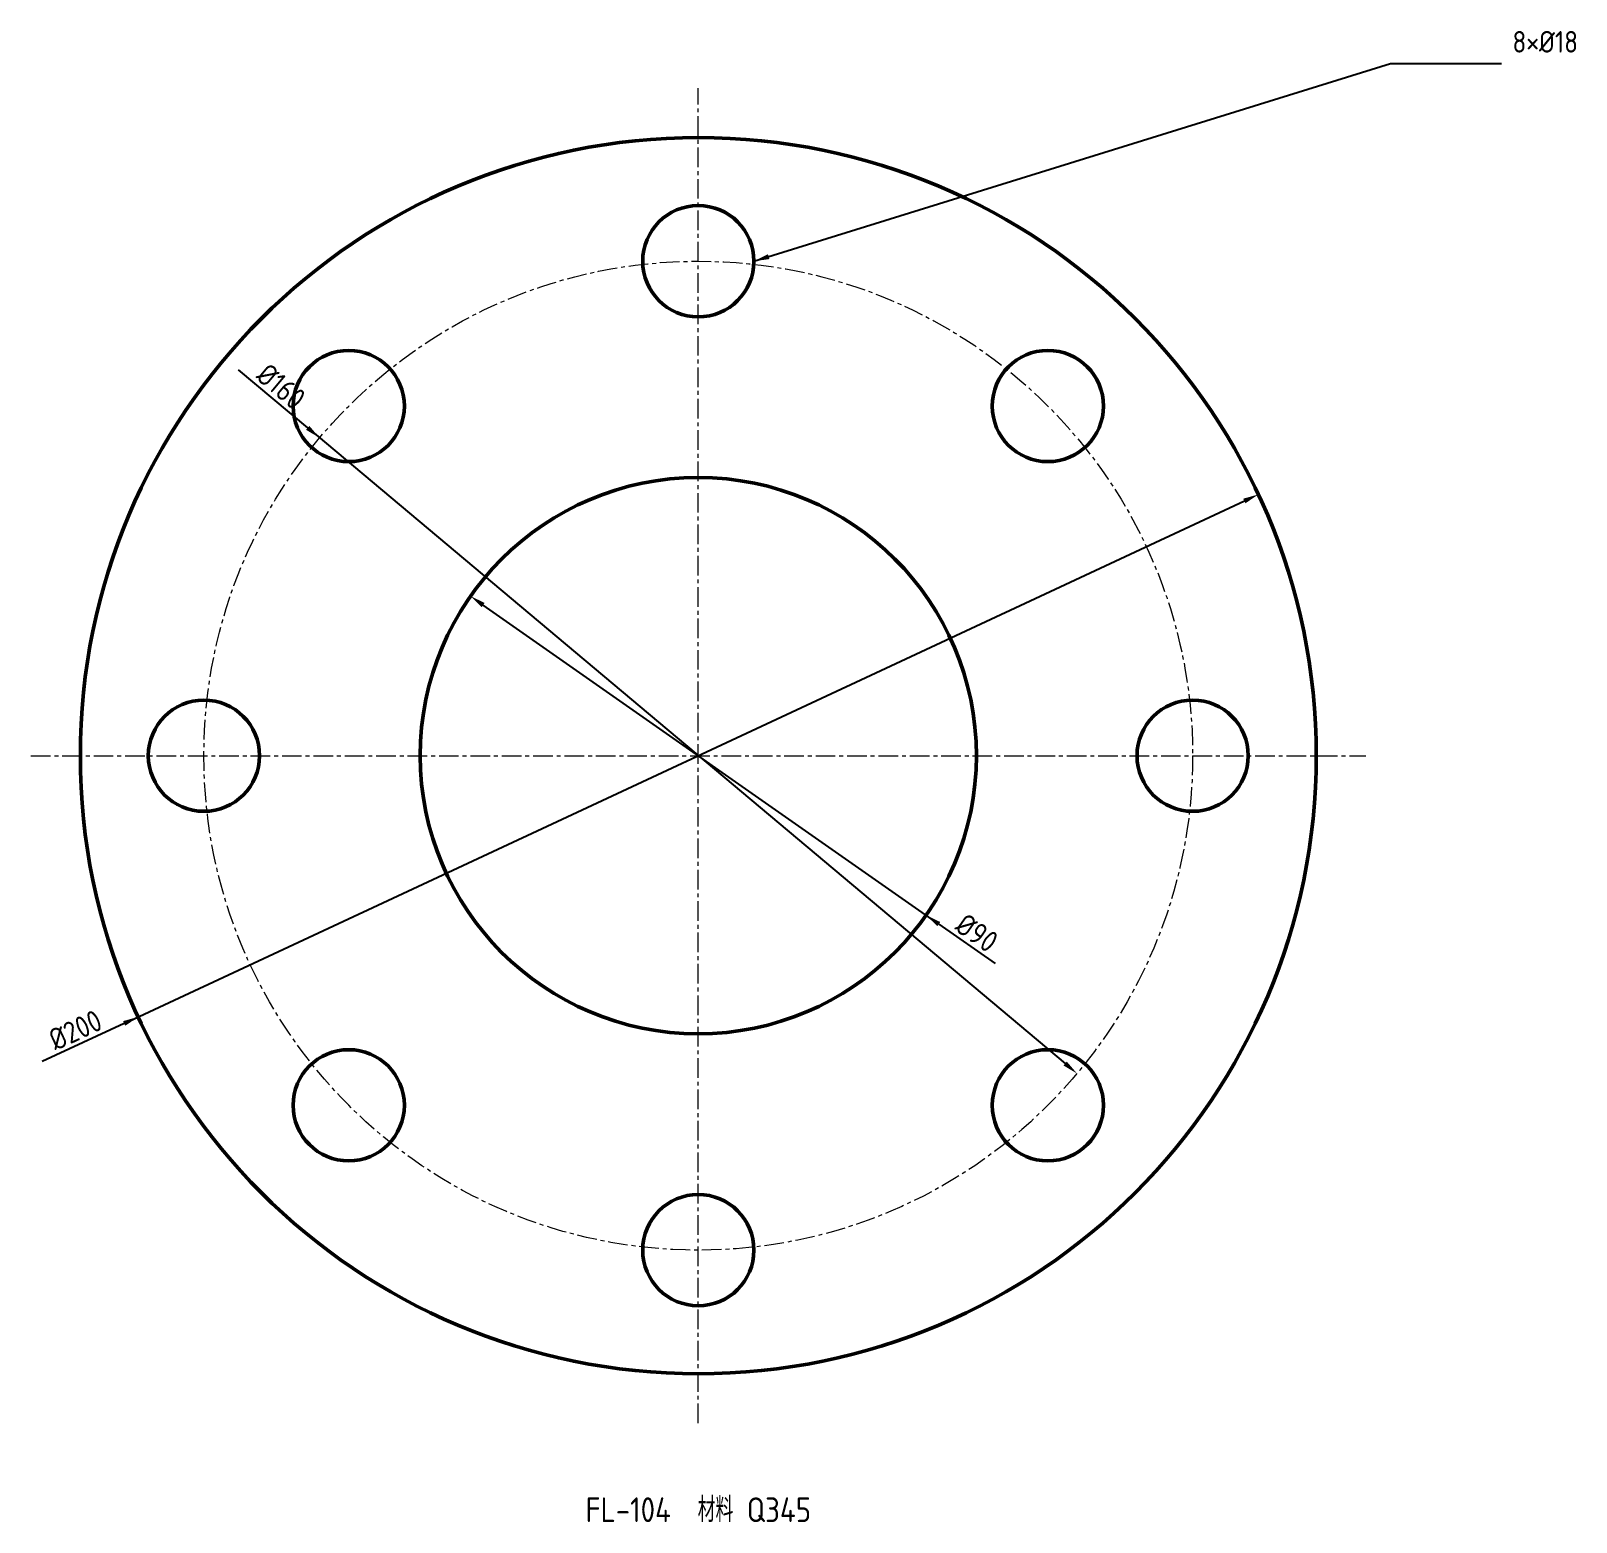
# Model space of a CAD drawing. Header units: millimetres. Extents: x -108 to 142, y -124 to 117.
import ezdxf
from ezdxf.enums import TextEntityAlignment as Align

# ---------------------------------------------------------------- set-up
doc = ezdxf.new("R2010")
doc.units = ezdxf.units.MM
doc.linetypes.add('CENTER', pattern=[5.08, 3.175, -0.635, 0.635, -0.635])
for name, color, linetype, lineweight in [('CENTER', 1, 'CENTER', 18), ('DIM', 3, 'Continuous', 18), ('HOLES', 7, 'Continuous', 50), ('OUTLINE', 7, 'Continuous', 50), ('TEXT', 7, 'Continuous', 25)]:
    doc.layers.add(name, color=color, linetype=linetype, lineweight=lineweight)
doc.styles.get("Standard").update_dxf_attribs({"font": 'gbenor.shx', "bigfont": 'gbcbig.shx'})
doc.dimstyles.new('AGENTCAD', dxfattribs={"dimtxt": 3.5, "dimasz": 2.5, "dimexe": 1.25, "dimexo": 0.625, "dimtad": 1, "dimdsep": 46, "dimtxsty": 'Standard', "dimcen": 2.5, "dimazin": 3, "dimtfac": 1, "dimtmove": 0, "dimatfit": 3})

msp = doc.modelspace()

# ---------------------------------------------------------------- linework, layer by layer
at = {"layer": 'CENTER', "linetype": 'CENTER'}
for p, q in [((0, -108), (0, 108)), ((-108, 0), (108, 0))]:
    msp.add_line(p, q, dxfattribs=at)
msp.add_circle((0, 0), 80, dxfattribs=at)
at = {"layer": 'HOLES'}
for centre, radius in [((0, 80), 9), ((-56.569, 56.569), 9), ((56.569, 56.569), 9), ((0, 0), 45), ((-80, 0), 9), ((80, 0), 9), ((-56.569, -56.569), 9), ((56.569, -56.569), 9), ((0, -80), 9)]:
    msp.add_circle(centre, radius, dxfattribs=at)
at = {"layer": 'OUTLINE'}
msp.add_circle((0, 0), 100, dxfattribs=at)

# ---------------------------------------------------------------- texts
at = {"layer": 'DIM', "insert": (131.75, 113.75), "char_height": 3.5, "attachment_point": 7}
msp.add_mtext('8×Ø18', dxfattribs=at)
at = {"layer": 'TEXT'}
msp.add_text('FL-104  材料 Q345', height=4, dxfattribs=at).set_placement((0, -124), align=Align.CENTER)

# ---------------------------------------------------------------- dimensions: what is measured, and where the dimension line sits
at = {"layer": 'DIM'}
for p1, p2 in [((61.284, -51.423), (-61.284, 51.423)), ((90.631, 42.262), (-90.631, -42.262)), ((-36.862, 25.811), (36.862, -25.811))]:
    msp.add_diameter_dim_2p(p1=p1, p2=p2, dimstyle='AGENTCAD', override={"dimtxt": 3.5}, dxfattribs=at).render()

# ---------------------------------------------------------------- leaders
msp.add_leader([(9, 80), (112, 112), (130, 112)], dimstyle='AGENTCAD', dxfattribs=at)

doc.saveas('drawing.dxf')
